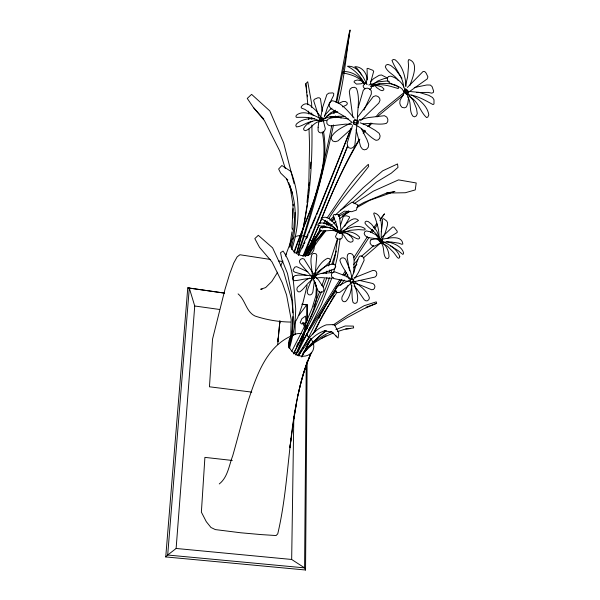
<?xml version="1.0" encoding="UTF-8"?>
<svg xmlns="http://www.w3.org/2000/svg" width="600" height="600" viewBox="0 0 600 600"><rect width="100%" height="100%" fill="white"/><g stroke="black" fill="none" stroke-linecap="round" stroke-linejoin="round"><path stroke-width="0.9" d="M224.64 293.123L187.778 287.835L165.743 556.935L305.55 570L307.147 361.192M307.335 335.91L307.358 333.105M307.395 328.418L307.425 324.675M307.447 320.933L307.575 305.01L302.04 304.215L307.575 305.01M306.248 364.815L304.59 567.87L305.55 570M306.48 335.805L306.495 333.938M306.532 329.257L306.555 326.452M306.585 322.71L306.728 304.928L297.998 316.478M165.743 556.935L167.692 555.03L304.59 567.87L291.668 559.463L293.82 416.4M295.058 334.11L295.252 321.022M292.837 217.928L293.085 208.575M310.5 168.608L310.688 162.113M292.02 228.353L293.115 204.202M315.233 274.327L316.8 255.397L316.095 253.928L314.798 253.44L313.178 253.59L311.925 254.445C309.593 260.775 312.112 268.043 312.21 274.657M356.827 125.7L354.847 145.245L353.175 147.42L350.955 148.373L348.855 147.75L347.558 146.145L347.168 143.243L352.5 125.528M381.18 238.095C380.985 230.445 384.037 215.333 374.153 212.88L373.718 213.72C376.447 221.67 379.612 229.77 378.885 238.447L380.392 242.002L377.565 239.355C373.275 237.15 365.873 239.498 364.163 233.58L364.77 231.788L366.322 230.91L369.915 231.705L375.705 234.667L378.885 238.447M294.923 212.438L293.782 229.147L290.625 245.722M357.585 123.54L357.728 121.68L355.845 119.618M224.438 293.13L189.3 288.09L167.692 555.03L176.123 548.467L194.73 305.993L189.3 288.09L187.778 287.835M277.68 344.572L279.915 320.978M307.733 201.097L303.532 226.868L296.632 253.44C309.188 211.83 312.743 168.255 311.873 124.972M308.048 197.385L308.205 195.525M308.528 191.812L308.685 189.96M309.075 185.317L309.315 182.528M278.197 338.07L277.853 341.767L279.907 320.925L279.48 324.48L279.825 321.75M307.005 202.53L308.812 183.72L309.562 144.75L309.015 128.873M336.803 101.94L345.428 59.093L350.077 30C346.178 54.36 344.355 79.29 338.108 103.32M353.767 272.812L354.097 260.632L353.632 256.147L352.245 254.175L350.325 253.403L348.577 253.695L347.505 254.917L347.153 257.438L349.575 270.93M291.067 438.592L289.905 447.728C294.285 416.257 297.54 383.903 310.5 354.532C286.733 411.255 291.675 474.84 277.755 533.827L276.082 535.545L261.06 534.585L240.69 532.77L215.333 529.59L210.96 527.49L206.295 521.678L201.375 512.145L204.907 457.373L232.26 460.455M350.175 282.053L350.445 279.862L352.14 278.647M366.233 83.707L367.26 76.343L367.058 68.528L367.882 68.377L372.712 70.245L373.695 71.258L370.327 83.67M337.657 238.252L334.905 257.31L333.105 264.525M314.745 278.115L315.12 275.55L321.135 273.405L332.145 272.625M340.095 238.942L337.358 257.1L335.183 266.115M340.913 233.49L341.19 231.675L338.572 231.907M351.945 285.6C350.775 291.075 349.86 297.585 345.638 301.545L344.055 301.74L342.502 300.907L341.82 299.197L342.007 296.993L348.075 285.375M289.425 247.14L291.968 231.825M292.267 230.017L292.567 228.218M293.985 418.192L296.392 403.86M349.192 32.865L335.993 102.51M320.76 117.24L322.605 107.415L326.888 94.552L328.8 93.157L332.835 92.88L333.765 93.623L333.6 95.475L327.353 107.873L324.39 116.962M333.87 113.483L334.403 110.738M288.63 345.855L290.752 335.093L291.195 319.567L286.582 294.99L282.248 282.72L271.987 261.885L259.522 247.35L254.805 238.62L258.308 235.32L272.595 247.853L283.56 271.418L291.847 300.142L293.28 314.288L291.78 334.178L288.855 347.505M314.423 280.785L312.832 292.178L311.805 294.06L310.538 294.862L308.985 294.847L307.725 293.73L307.185 291.915L308.002 288.525L312.165 278.093L313.882 278.108M335.062 117.727L335.445 115.927M331.733 125.715C323.153 168.667 312.082 211.11 298.118 252.63L298.462 253.298C313.38 211.447 324.082 168.292 333.51 124.92M334.493 112.905L334.882 111.075M381.765 242.79L382.267 240.525M298.065 394.957C301.327 380.43 304.755 365.663 311.73 352.395A12.99 10.905 26.9 0 0 310.65 338.625M340.507 225.285L343.373 216.39L346.125 215.745L349.132 216.555L349.582 217.395L344.678 226.23M353.572 279.555L352.837 282.69L360.653 285.142L371.58 289.733L373.365 289.507L374.43 288.397L374.918 286.665L374.543 285.075L372.975 283.553L359.017 280.29M291.263 247.77C296.715 227.153 297.322 204.51 289.343 184.462M288.96 348.015L291.577 337.147L293.13 324.007L292.957 316.59M333.66 272.423L334.748 267.915M307.132 285.555L302.843 303.097L298.77 315.33M331.08 272.64L331.755 269.94M341.062 233.385L341.505 231.608L339.142 231.075M405.285 86.325L407.603 76.988L408.548 65.767L408.18 61.028L408.817 59.505C419.632 62.685 412.305 78.3 409.89 85.492M289.47 348.345C293.295 335.392 295.673 321.968 295.68 308.438C293.535 289.087 294.885 267.668 283.043 251.085L280.53 252.697L282 259.92L287.468 273.397L291.285 291.892L292.635 302.678L292.868 312.877M291.78 249.548C300.09 224.205 300.585 196.395 290.85 171.368L281.873 165.525L278.625 168.998L280.673 173.085L287.88 180.09M319.35 120.855L320.01 118.425C313.403 114.81 303 109.583 296.28 115.343L295.905 116.76L296.558 117.368C303.952 117.21 311.692 116.933 318.532 120.555M381.278 231.765L382.567 222.795L382.35 219.75L382.935 218.692L383.865 218.812L386.722 221.048L387.607 222.78L387.36 225.562L385.388 232.403L381.99 240.015L379.627 238.56L379.673 240.825C378.06 232.5 369.63 229.53 365.13 223.455L365.062 222.083L366.285 221.19L368.153 221.52L371.513 224.212L376.74 230.91L379.62 238.275M358.192 107.602L363.285 90.278L365.34 88.395L367.71 88.2L370.005 89.115L371.288 90.922L371.317 94.08L363.96 110.115M406.305 92.767L407.16 90.105L379.11 113.025L376.125 116.61M326.077 273.63L326.933 271.065M328.642 265.928L337.597 238.515M311.91 277.74L312.84 275.002M329.257 271.635L329.85 269.918M331.92 263.91L336.345 251.032M321.892 285.577L324.36 278.767M294.188 253.065C306.998 214.163 330.93 173.648 323.498 131.505M331.68 278.423L321.428 304.538L297.728 352.5L293.925 352.59C307.035 328.305 320.603 304.087 329.385 277.8M285.368 256.147L290.775 241.822A12.217 9.652 23.6 0 0 290.498 243.51M356.017 124.2L357.33 120.727M294.007 251.97C307.335 213.72 330.435 173.587 322.275 131.903M321.6 291.532L312.562 313.695L297.15 346.47M323.265 287.212L326.933 277.695M350.978 128.407L337.08 164.04M347.745 145.905L304.267 254.933M347.587 146.22L302.91 256.275M350.843 128.977L318.353 209.82L298.433 255.57M313.665 306.892L319.725 291.532M336.743 164.91L316.68 214.778M404.647 90.975L405.562 88.688M315.983 216.48L310.702 228.96M320.535 120.84L321.495 118.538L321.923 121.312M319.028 225.202L305.73 255.57M319.748 223.507C331.103 194.798 343.155 166.23 359.07 139.695M306.435 238.837L308.212 234.728M308.925 233.077L309.99 230.61M318.81 225.39L305.228 256.11M319.522 223.725L320.243 222.06C331.305 193.447 344.1 165.458 359.88 139.118M293.625 353.918L304.058 331.928M295.86 354.233C300.877 342.202 307.575 329.52 305.445 316.08L301.853 318.75L300.188 322.612L301.567 323.978L304.808 323.347C306.548 334.597 300.202 345.21 295.957 355.215M322.282 120.9L323.505 118.155M304.447 331.163C310.395 315.803 321.428 298.845 314.947 282M302.317 248.062L303.442 245.542M304.192 243.87L304.935 242.19M280.62 265.95L282.907 261M285.57 255.233L286.327 253.59M296.782 345.84L298.298 342.57M359.257 119.835L358.478 121.455L354.502 119.708M312.892 334.147L323.16 314.243L336.788 292.538M314.528 332.16L320.032 320.858L334.222 295.447M310.478 339.075L301.68 356.61M311.16 338.812L301.808 357.045M291.81 351.195L303.472 328.56L312.067 308.31L315.945 295.515L316.343 287.438L314.903 282.285M302.587 348.697L303.435 347.123M304.282 345.54C314.37 327.045 322.493 306.952 336.293 290.865M305.655 343.882L308.692 338.243M319.005 318.097L320.745 314.888M321.615 313.275L327.69 302.017L341.79 279.645M305.197 255.855L319.957 229.5M295.62 321.39L298.013 317.048M305.82 255.84L319.118 233.153M298.478 355.913L301.702 350.295M320.865 227.947L322.215 225.623M337.44 232.373L335.49 236.632L336.24 238.042L337.755 239.22L341.175 238.822L342.263 237.615L342.218 232.8L338.67 232.725L338.722 231.202C333.195 227.01 326.235 221.73 318.907 223.192L317.707 225.067C322.05 227.31 327.57 226.17 332.025 228.683M303.285 255.772L307.92 247.935L315.84 236.528L321.435 230.423M308.16 330.382L339.817 279.608M303.69 255.69L308.82 247.118L320.782 229.995M314.062 273.998C317.715 268.298 321.165 261.082 327.645 258.27L329.145 258.54L330.263 259.612L330.435 260.925C326.055 266.46 319.335 270.3 315.502 276.57L313.763 274.92L311.812 276.735L299.985 263.235L299.415 261.457L299.812 260.153L300.983 259.08L302.483 258.532L304.087 259.058L313.515 274.005M353.415 122.325L354.772 120.067M302.64 341.048L341.805 279.315M354.772 278.43L358.485 272.423L364.11 260.325L363.788 258.022L362.49 256.47L360.885 255.833L359.438 256.282C355.582 263.205 354.96 271.815 350.947 278.88L353.843 279.93M277.635 272.19L271.837 281.407L265.642 287.58L260.67 289.237L262.125 289.17M297.735 355.267C305.295 343.567 312.285 329.79 326.288 324.847L334.395 324.548L338.782 332.962L338.108 338.002L332.168 332.22L324.495 330.78M353.767 257.685L367.38 236.775M323.632 223.327L325.567 220.298M327.015 218.032C339.975 199.59 351.428 179.498 368.362 164.34L368.685 166.38C355.395 183.765 340.433 199.995 328.725 218.625M307.305 255.735L315.653 242.655M342.803 274.928L345.3 271.028M354.368 260.093L368.947 237.548M344.317 275.468L346.327 272.392M372.472 232.103L373.47 230.58M374.468 229.058L377.468 224.49M379.972 220.68L384.472 213.825L380.22 219.09M340.665 285.382L344.243 279.975M346.282 276.885L347.812 274.575M344.347 275.798L346.395 272.715M308.407 255.188L317.752 241.192L325.77 230.94M322.462 227.82L324.03 225.525M325.072 223.987L327.157 220.928M305.37 255.795L315.21 241.35L324.075 230.708M298.733 355.425C305.34 345.48 312.907 334.35 324.877 330.705M305.745 255.653L314.715 242.745L325.538 230.565M370.515 232.32L372.6 229.35M373.642 227.865L376.778 223.417M357.45 117.405L373.282 96.6L375.803 95.745L378 96.51L379.62 98.198L380.017 100.26L378.847 103.042L360.532 120.788M320.377 235.868L323.632 231.39M327.968 225.42L329.595 223.178M363.608 131.64L364.8 130.208M367.778 126.63L370.763 123.045M363.195 133.575L365.513 130.792M368.978 126.623L371.873 123.15M377.077 116.895L403.425 95.1M328.808 225.022L329.985 223.605M322.455 227.993L324.127 225.998M303.218 352.972L311.032 344.085L325.778 330.465M353.873 267.735L356.895 264.315M303.18 353.04L311.558 343.605L320.407 335.295L326.347 330.847M303.555 352.748C311.16 343.53 320.798 336.135 331.822 331.455M353.603 264.51L357.862 259.778M324.45 115.695L329.85 109.725L332.002 108.165M323.925 227.708L325.17 226.35M326.407 224.993L328.275 222.96M302.46 354.375L308.407 347.962L314.94 342.428L326.055 335.67M323.64 118.875L321.487 121.14M355.83 125.085L358.403 122.422M307.845 104.715L305.805 83.738L307.733 81.75L311.663 103.703L311.7 107.407M340.38 210.458L363 187.89L382.718 170.812L397.522 163.942L397.987 167.407L391.26 173.19L376.462 182.123L352.62 202.44M407.377 87.48L423.067 71.505L424.763 71.595L426.105 73.073L427.912 76.86L427.222 78.907L408.345 92.392L406.252 89.108L404.287 90.45M370.41 81.727L373.56 78.683L379.185 75.315L381.487 74.977L387.713 78.18L384.45 78.495L377.812 80.985L373.252 84.262M381.81 237.255L392.61 227.01L394.013 227.145L397.192 231.233L397.147 232.545L387.308 238.478M353.888 281.048L352.47 282.39L350.558 282.457M326.355 223.327L327.728 222.06M329.782 220.155L333.9 216.353M335.272 215.085L340.755 210.015L352.118 202.132L357.975 204.983L356.272 210.165L351.653 211.695L344.392 211.155L338.212 215.235M331.763 221.475L334.478 219.007M311.73 352.395L309.577 354.353A12.99 10.905 26.9 0 1 294.195 353.34L291.712 351.067A12.99 10.905 26.9 0 1 289.95 338.407M290.782 337.245L291.87 336.285M361.17 256.597L373.74 245.61M379.327 240.728L380.722 239.505L381.638 242.138L363.428 257.865M319.793 119.235L321.465 117.802M330.975 220.665L334.358 217.792M219.27 483.945C227.812 477.278 229.072 465.263 232.74 455.7C237.803 437.985 242.22 420.082 247.62 402.465C255.99 377.67 265.178 347.812 290.955 336.082M351.885 128.325L337.965 140.917L335.22 141.705L332.895 141.105L331.515 139.125L331.433 136.837C335.595 129.795 344.22 126.532 351.225 122.797M365.407 82.92L363.067 85.883L363.638 87.495L365.04 88.793M330.142 226.147L332.332 224.43M333.795 223.29L335.993 221.572M339.653 218.715L349.163 211.275M312.382 279.743C307.275 282.743 304.642 288.502 299.933 291.788L298.507 291.847L297.33 290.993L296.843 289.275L297.39 287.303L305.835 280.103L309.877 277.965M350.445 279.862L349.837 280.298L351.278 282.825L347.865 286.222L339.855 292.335L337.74 292.657L336.308 291.975L335.362 290.452L335.543 288.548L336.683 286.785L349.013 280.425M332.993 325.087L348.285 314.88L364.222 305.692L376.237 301.875L376.635 303.322L363.315 309.03L347.077 317.7L334.837 325.38M353.955 203.745L373.29 191.197L398.52 179.887L416.205 182.962L415.237 189.922L405.278 192.75L386.588 193.05L363.952 202.41L357.653 205.987M339.892 230.903L338.017 232.087M313.02 278.632L315.03 277.41M326.385 116.46L331.68 113.377L337.74 111.757M335.423 110.19L330.623 112.905L323.168 119.91L322.702 117.938L319.53 118.95L313.65 100.665L314.325 99.345L317.707 97.837L319.237 97.762L320.468 98.7L322.237 111.345M342.675 215.595L349.822 211.553M356.97 207.517L369.683 200.34L390.577 192.968M294.81 237.03L295.995 236.37A12.217 9.652 23.6 0 1 307.072 237.285M338.407 216.48L348.705 210.855M369.577 89.415L371.19 88.552L371.498 86.528L370.972 85.08M368.85 85.035L371.19 83.955L374.978 85.373L376.522 87.502L380.22 90.075L382.185 90.69L383.685 89.992L383.918 88.905L381.728 86.835L376.23 85.267L371.077 86.677M342.397 231.03C348.923 227.843 358.282 223.965 364.928 228.562L365.16 229.642L364.403 230.002L358.485 229.605L349.935 230.34L342.743 232.845M321.165 338.483L333.39 332.91M338.46 103.5L342.96 101.475L345.45 101.498L347.025 102.608L347.362 103.77L346.538 104.94L342.593 106.882M340.403 233.183C346.627 230.115 355.418 231.99 359.692 237.368L359.452 238.417L358.222 239.077C352.395 237.555 347.962 231.645 341.317 233.175M292.538 335.407L295.695 334.058M354.007 277.928L372.81 270.428L375.097 270.675L376.32 271.815L376.83 273.69L376.5 275.558L375 277.058L353.64 281.827L352.86 279.345M406.125 94.088L407.655 93.457L408.135 91.35L418.965 92.34L428.678 95.28L432.555 97.493L434.002 99.802L433.987 103.972L432.998 104.58C425.213 100.403 417.33 95.512 408.135 94.68M321.99 273.517L333.6 269.295L335.212 267.983L335.73 266.528L335.138 264.938L333.81 264.03C326.22 264.21 319.98 270.255 314.4 274.837L315.39 277.5M350.895 283.02L353.385 282.053M376.635 303.322L366.007 307.275M371.37 84.435L378.082 81.84L387.007 80.963L389.355 81.427M335.903 329.572L345.188 325.987L353.34 326.1L353.655 327.9L344.535 329.317L337.673 331.53M392.317 192.353L394.935 191.43L386.588 193.05M325.207 118.32L329.918 116.677L337.38 116.835L341.228 117.945M312.435 121.507C306.6 121.92 302.1 126.645 296.438 126.915L295.837 125.655L296.295 124.163C300.952 119.632 308.28 118.125 314.58 118.868M370.8 86.655L374.355 85.575M376.132 85.035L379.688 83.948M414.232 87.547L426.81 84.975L430.32 85.05L432.082 86.588L433.612 91.073L433.357 92.468L431.82 93.165L428.22 92.4L416.362 92.573M333.3 277.86C327.84 279.105 321.952 276.51 316.365 278.205M355.14 124.62L358.35 123.788M359.565 119.828L368.197 117.593L384.435 115.703L386.82 117.113L387.862 119.43L387.69 121.74L386.4 123.368C378.945 125.415 370.8 122.46 363.082 124.012M374.272 84.93L380.445 83.355L391.155 83.752L396.015 85.26M371.183 86.347C380.19 82.657 389.385 85.98 398.1 88.523L398.565 88.125L397.987 86.655L396.668 85.725M323.017 120.975L326.475 120.218M320.925 121.38C314.025 121.245 311.385 128.903 305.438 130.703L303.99 130.05L303.525 128.85C306.3 122.858 314.31 118.988 320.692 120.855M353.07 278.962L349.95 279.555L349.875 277.83M382.298 239.205C388.515 238.178 401.955 234.66 402.847 244.035L401.79 244.267L398.678 243.165L390.952 241.965L383.25 242.175M345.038 116.438L338.805 116.22L329.903 117.33M339.353 233.1L342.428 232.657M312.308 275.565L315.188 275.257M351.6 281.985L354.21 281.73M353.647 120.623L357.368 120.285C357.24 109.792 360.382 98.167 356.392 88.267L354.465 87.27L352.058 87.555L350.205 88.957L349.305 91.657L352.815 117.067M338.16 231.442L341.115 231.225L339.623 217.433L338.978 215.28L337.68 214.538L334.41 214.522L333.45 214.935L333.18 215.993L336.368 223.875L337.995 230.745M345.75 328.875L350.197 328.582M378.907 239.108L381.135 238.987M351.945 124.35L345.465 124.132L330.877 125.925L328.358 125.13L326.91 123.495L326.798 121.155L327.847 119.257C334.072 115.95 341.933 117.892 348.585 119.04M290.445 322.058C278.415 321.87 266.415 319.837 255.007 316.02C246.007 311.678 245.392 299.91 238.103 293.895M176.123 548.467L291.668 559.463M320.595 118.132L323.888 118.493M251.775 392.107L209.46 386.79L212.535 339.135L224.962 289.455L229.77 273.593L233.782 262.942L237.127 256.882L239.925 254.745L270.623 259.493M194.73 305.993L219.638 309.48M278.37 260.835L282.638 261.593M386.685 241.538C393.053 243.112 401.513 245.888 403.597 252.825L403.298 254.145L402.638 254.31L398.13 250.635L390.42 245.835M348.413 281.572L334.155 278.61L332.168 277.29L331.395 275.737L331.56 273.892L332.865 272.43L334.92 271.875L345.428 275.888L349.845 278.347M356.032 124.627L354.337 124.17L353.332 122.745M353.558 122.108L356.94 123.278M360.255 122.805L366.66 125.363L375.173 130.305L379.163 133.32L380.123 135.9L379.597 138.39L378.015 139.958L376.013 140.325C368.76 136.815 364.11 129.075 356.58 125.58M306.81 275.55L294.885 272.205L293.423 271.14L293.093 269.933L294.803 267.157L296.595 266.647L307.853 271.837M304.808 323.347L302.685 322.32L303.998 325.935M379.605 241.163C385.68 243.593 388.808 250.282 389.048 256.545L388.425 258.21L387.27 258.608L385.71 257.97C382.335 253.132 385.178 246.007 380.183 241.897M339.577 233.145C333.907 228.285 326.79 231.877 320.43 230.7L319.447 229.853L319.62 228.45L320.955 227.452C327.728 226.395 334.942 228.608 339.93 233.325M405.735 89.46L407.865 90.623M349.657 281.347L352.38 282.907M411.75 94.988C419.07 99.435 427.567 105.915 428.805 114.885L427.853 117.03L426.623 117.6C420 111.765 418.32 100.958 409.59 96.705M332.767 229.147L337.192 231.93M311.49 277.11L313.733 278.692M346.8 233.16L351.03 236.468L352.972 239.205L353.055 240.885L352.095 241.845L350.288 242.197C346.08 241.103 345.472 236.288 342.322 233.843M354.623 281.618C360.053 286.26 367.327 290.707 369.413 297.862L368.888 299.52L367.538 300.728L366 300.892L364.312 299.865L357.112 289.388L354.022 285.99M352.252 122.512L345.195 116.82L330.998 108.637L329.288 106.305L329.062 103.958L330.315 101.767L332.332 100.733C341.632 102.547 348.082 111.42 354.202 118.11M309.413 337.507L308.183 336.39A12.99 10.905 26.9 0 0 306.015 335.085M313.702 115.5L304.837 109.358L301.688 108.21L301.08 107.167C302.243 105 304.605 103.44 307.125 103.86L309.938 105.27L315.75 110.333L320.94 117.12M315.892 277.192L318.502 279.968L323.707 287.94L323.865 290.1L323.108 291.548L321.57 292.47L319.755 292.207L318.15 291L313.343 279.368M364.455 84.023C359.603 77.062 351.278 74.55 343.358 73.012L343.11 72.082L344.01 71.52C351.615 71.46 358.935 75.863 363.337 81.907M398.295 80.64C395.115 74.88 387.743 72.968 385.298 66.847L386.123 65.032L387.847 64.425L390.713 65.43L395.22 69.165L401.955 78.233M294.135 183.735L283.688 143.002L269.82 110.917L251.61 94.365L247.26 98.422L253.455 107.565L263.827 119.07M337.44 231.435C333.42 225.577 327.368 221.88 321.255 218.775L321.315 218.167C327.99 214.403 333.84 222.772 337.403 227.415M310.29 239.513L312.278 241.77A12.217 9.652 23.6 0 1 313.597 244.305M404.588 91.613L406.912 94.335L408.577 97.567L407.857 103.343L406.447 106.958L404.475 107.843L402.097 107.422L400.485 105.442L399.795 103.132L400.08 100.328L404.37 92.655L404.002 90.938M253.455 107.565L264.413 120.6L279.75 151.012L285.33 168.615M364.538 84.367L361.882 80.94L357.293 80.002L354.54 80.887L353.985 81.953L356.43 84.097L361.065 83.805L363.188 82.793L366.413 83.25L367.132 84.585M382.702 241.447L380.933 239.115M407.632 96.93C411.96 102.51 408.623 110.685 412.897 116.137L414.555 116.843L416.377 115.845L417.285 113.625L416.535 108.72L413.085 100.132L407.895 94.028L405 92.858C405.285 84.72 398.1 78.338 390.78 76.133L388.447 76.515L387.428 78.03L387.487 80.43C390.585 85.695 397.582 84.817 401.88 88.672L404.505 92.543M335.61 335.423L336.623 336.915M361.567 75.015L357.66 69.113L354.847 66.637C361.972 66.608 366.832 73.043 367.312 79.875M361.252 128.377L366.938 139.583L368.715 144.465L368.205 147.322L366.51 149.317L364.305 149.843L362.377 149.047L360.608 146.572L356.077 129.697M364.71 84.412C361.125 76.605 355.072 70.192 347.475 66.248C357.038 65.4 363.405 76.275 366.555 83.94M319.215 119.377L319.98 120.773M348.915 278.76C347.062 272.115 341.722 266.993 339.907 260.498L340.418 258.923L341.805 257.918L343.748 257.903L345.6 259.155L350.4 271.08L351.945 277.808M353.67 282.945C355.95 288.938 358.965 295.905 357.06 302.303L355.845 303.255L354.218 303.322L352.98 302.31C351.202 296.257 352.92 289.418 350.722 283.26M286.455 178.56L292.478 193.627L288.743 182.625M313.755 277.755L312.99 275.407L313.942 278.843M381.54 239.34L382.395 242.197M407.438 90.45L408.188 93.668M403.545 87.015C403.245 76.733 395.07 69.352 391.995 60.367L393.345 59.49L395.168 59.812C402.84 66.06 405.382 76.793 406.11 86.258M341.618 231.39L341.947 233.123M289.913 185.82L293.16 205.77M307.282 94.98L307.567 96.802M305.805 83.738L306.255 87.195M306.487 88.92L306.945 92.385M353.678 121.38L353.798 124.41M308.415 111.127L308.505 113.925M308.632 117.66L308.7 119.535M308.798 122.333L308.858 124.2M311.752 112.95L311.775 114.802M311.798 117.578L311.82 119.422M314.153 246.938A12.217 9.652 23.6 0 1 311.123 253.673L308.76 255.022A12.217 9.652 23.6 0 1 294.315 251.888L292.32 249.585A12.217 9.652 23.6 0 1 290.49 244.38M291.045 241.028A12.217 9.652 23.6 0 1 293.625 237.683M292.957 335.325A12.99 10.905 26.9 0 1 301.237 333.63M318.12 127.297L318.097 130.68L319.178 132.322L320.752 132.907L322.808 132.57L324.45 130.92L325.343 128.865L323.257 120.255L319.695 121.102L318.653 122.738L318.12 127.297M399.75 256.485L399.525 257.745L398.558 258.3L397.44 257.565L393.607 252.39L387.645 246.375L380.805 242.392L382.493 241.59C389.55 244.41 397.013 249.038 399.75 256.485M293.445 276.885L292.882 278.528L293.138 279.892L294.082 280.695C300.173 280.478 306.248 277.89 312.555 278.603L312.022 276.015L305.362 275.04L298.267 275.115L294.9 275.655L293.445 276.885M370.965 239.752L370.147 241.32L370.178 243.36L371.377 245.025L372.9 245.955L374.843 246.067L381.112 242.58L379.178 239.587L377.43 238.59L370.965 239.752M345.278 224.715L340.298 231.067L342.548 232.425L348.532 226.665L358.5 220.485C354.375 215.805 348.375 221.805 345.278 224.715"/></g></svg>
